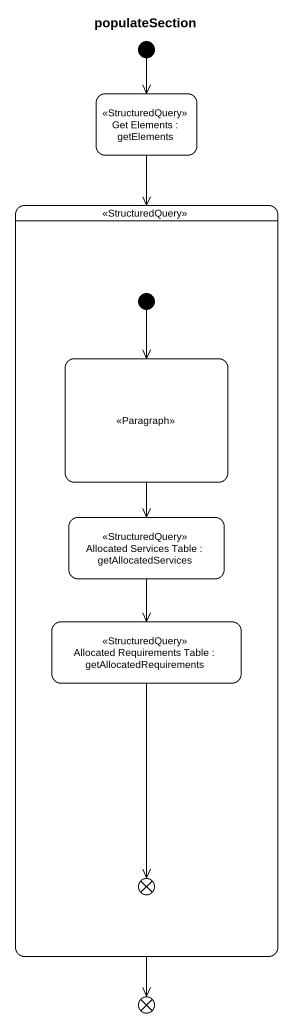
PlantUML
@startuml
title populateSection
hide empty description
state "Get Elements : getElements" as Get_Elements <<StructuredQuery>>
state " " as state1 <<StructuredQuery>> {
  state " " as state2 <<Paragraph>>
  state "Allocated Services Table : getAllocatedServices" as Allocated_Services_Table <<StructuredQuery>>
  state "Allocated Requirements Table : getAllocatedRequirements" as Allocated_Requirements_Table <<StructuredQuery>>
  state flowfinal1 <<end>>
  [*] --> state2
}
state flowfinal2 <<end>>
[*] --> Get_Elements
Get_Elements --> state1
state1 --> flowfinal2
state2 --> Allocated_Services_Table
Allocated_Services_Table --> Allocated_Requirements_Table
Allocated_Requirements_Table --> flowfinal1
@enduml
